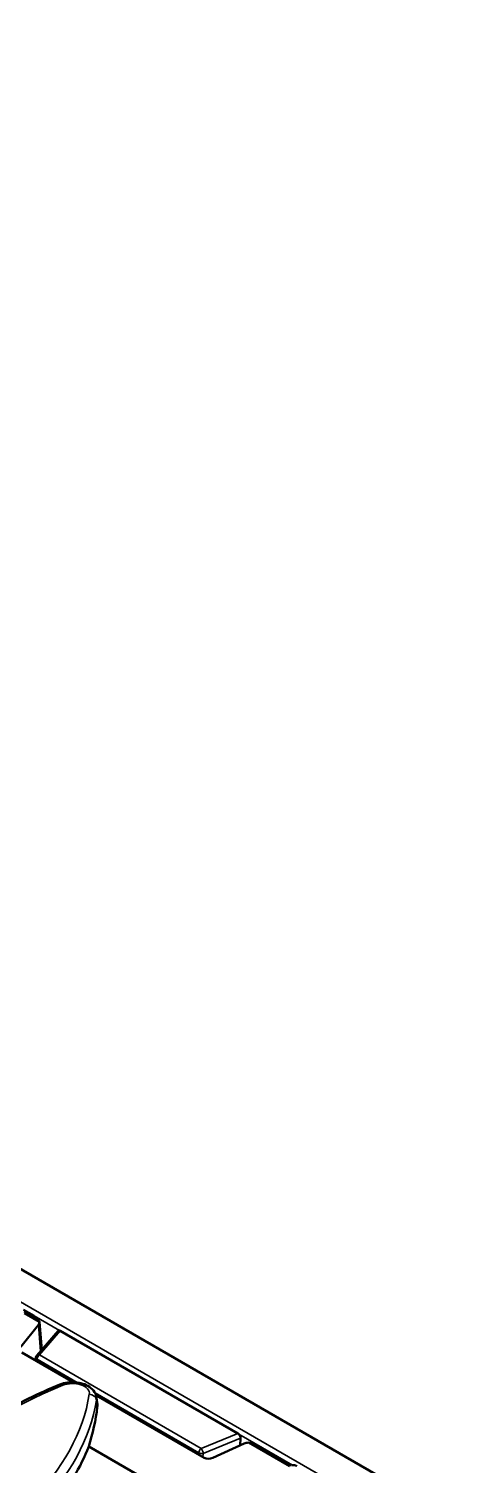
# Model space of a CAD drawing. Header units: millimetres. Extents: x 0 to 4362, y -130 to 2100.
# Drawn here: x 652.7 to 713, y 796.9 to 992.3 of the extents above; entities that cross this region are included whole.
import ezdxf

# ---------------------------------------------------------------- set-up
doc = ezdxf.new("R2010")
doc.units = ezdxf.units.MM
doc.header["$LTSCALE"] = 5
doc.layers.add('Sichtbar (ISO)', color=7, linetype='Continuous', lineweight=50)
doc.layers.add('Sichtbar schmal (ISO)', color=7, linetype='Continuous', lineweight=35)

msp = doc.modelspace()

# ---------------------------------------------------------------- linework, layer by layer
at = {"layer": 'Sichtbar (ISO)'}
for p, q in [((712.976, 788.188), (359.423, 992.312)), ((652.049, 818.057), (653.473, 817.235)), ((653.387, 817.274), (652.056, 818.043)), ((653.922, 816.772), (652.139, 817.801)), ((654.212, 816.4), (652.167, 817.581)), ((651.66, 813.002), (654.085, 816.019)), ((653.857, 811.849), (656.742, 815.186)), ((654.213, 816.39), (654.518, 812.613)), ((657.043, 815.194), (681.229, 801.23)), ((658.783, 808.203), (651.826, 812.22)), ((653.765, 811.101), (653.736, 811.484)), ((676.61, 797.911), (661.927, 806.388)), ((661.992, 806.067), (662.089, 805.163)), ((676.436, 790.505), (660.924, 799.461)), ((682.085, 799.854), (677.814, 797.901)), ((681.586, 800.588), (681.504, 799.588)), ((688.219, 796.766), (682.645, 799.984)), ((688.428, 796.849), (683.289, 799.816))]:
    msp.add_line(p, q, dxfattribs=at)
msp.add_arc((654.235, 811.522), 0.5, 139.15741, 184.29153, dxfattribs=at)
for centre, major_axis, ratio, start_param, end_param in [((653.768, 817.483), (-0.521, -0.02), 0.5609323, 0.7280661, 0.9476211), ((653.308, 816.041), (0.035, 1.285), 0.2834134, 5.5241615, 5.9113908), ((653.212, 816.364), (1.002, 0), 0.5761372, 0.0615695, 0.7837856), ((653.219, 816.277), (0.992, 0.136), 0.65517, 5.6770356, 6.2617141), ((657.051, 814.779), (-0.27, 0.44), 0.5635385, 5.7945313, 6.4600933), ((658.675, 804.723), (3.407, 0.493), 0.6520342, 6.1080435, 6.2591185), ((598.82, 802.989), (63.193, 9.153), 0.6520342, 5.9809066, 6.1080435), ((599.381, 807.353), (63.043, 0), 0.5773503, 5.945087, 6.0646036), ((681.22, 800.825), (0.265, -0.429), 0.5902229, 0.6750083, 1.9936861), ((682.584, 799.323), (0.995, 0.136), 0.6505352, 1.4208857, 2.0055642), ((682.583, 799.406), (1, 0), 0.5785655, 0.7858838, 1.5080999), ((677.315, 798.432), (-0.995, -0.136), 0.6505352, 0.6986696, 2.0055642)]:
    msp.add_ellipse(centre, major_axis=major_axis, ratio=ratio, start_param=start_param, end_param=end_param, dxfattribs=at)
for points in [[(656.929, 815.239), (656.966, 815.232), (657.006, 815.216), (657.043, 815.194)], [(681.229, 801.23), (681.267, 801.209), (681.305, 801.179), (681.343, 801.144)]]:
    msp.add_open_spline(points, degree=3, dxfattribs=at)
for points, knots in [([(630.431, 781.153), (630.769, 783.305), (631.43, 785.434), (633.367, 789.576), (634.643, 791.589), (637.759, 795.441), (639.6, 797.28), (643.788, 800.738), (646.134, 802.356), (651.263, 805.329), (654.046, 806.683), (657.005, 807.888)], [5.58828531, 5.58828531, 5.58828531, 5.58828531, 5.76152555, 5.76152555, 5.9347658, 5.9347658, 6.10800604, 6.10800604, 6.28124629, 6.28124629, 6.45448653, 6.45448653, 6.45448653, 6.45448653]), ([(657.005, 807.888), (657.324, 808.018), (657.666, 808.106), (658.365, 808.205), (658.722, 808.217), (659.425, 808.164), (659.77, 808.101), (660.43, 807.894), (660.743, 807.751), (661.292, 807.376), (661.532, 807.147), (661.848, 806.643), (661.947, 806.391), (661.987, 806.104), (661.99, 806.086), (661.992, 806.067)], [0.1713012, 0.1713012, 0.1713012, 0.1713012, 0.5447081, 0.5447081, 0.9139605, 0.9139605, 1.2818418, 1.2818418, 1.6552499, 1.6552499, 2.0093361, 2.0093361, 2.2758247, 2.2758247, 2.2942911, 2.2942911, 2.2942911, 2.2942911]), ([(689.256, 796.796), (689.224, 796.814), (689.19, 796.832), (689.114, 796.864), (689.073, 796.879), (688.981, 796.904), (688.932, 796.914), (688.823, 796.925), (688.763, 796.926), (688.636, 796.913), (688.568, 796.899), (688.501, 796.875)], [0, 0, 0, 0, 0.002807933, 0.002807933, 0.005615866, 0.005615866, 0.0084238, 0.0084238, 0.011231733, 0.011231733, 0.014039666, 0.014039666, 0.014039666, 0.014039666])]:
    msp.add_open_spline(points, degree=3, knots=knots, dxfattribs=at)
at = {"layer": 'Sichtbar schmal (ISO)'}
for p, q in [((709.087, 785.942), (355.534, 990.066)), ((653.387, 817.274), (653.335, 817.11)), ((653.473, 817.235), (656.929, 815.239)), ((654.085, 816.019), (654.373, 812.446)), ((654.204, 811.911), (657.043, 815.194)), ((653.904, 811.021), (653.882, 811.318)), ((653.882, 811.318), (659.347, 808.162)), ((676.228, 799.195), (654.204, 811.911)), ((661.769, 806.764), (675.905, 798.602)), ((662.086, 804.822), (661.984, 805.778)), ((681.229, 801.23), (676.228, 799.195)), ((676.507, 798.522), (681.586, 800.588)), ((681.343, 801.144), (688.667, 796.915)), ((675.905, 798.602), (675.883, 798.331)), ((676.464, 797.995), (676.507, 798.522))]:
    msp.add_line(p, q, dxfattribs=at)
for centre, major_axis, ratio, start_param, end_param in [((654.235, 811.522), (-0.499, -0.037), 0.5229162, 0, 0.7441352), ((654.235, 811.522), (-0.378, 0.327), 0.6590674, 5.3011078, 6.2831853), ((654.235, 811.522), (0.25, 0.433), 0.5773503, 0.8726646, 2.3561945), ((693.03, 778.587), (-61.864, 0), 0.5773503, 5.3264859, 6.1926871), ((657.382, 806.962), (-0.377, 0.926), 0.4704822, 5.5699441, 6.2831853), ((658.705, 806.695), (2.296, 0), 0.5773503, 6.1926871, 8.4680786), ((599.381, 809.803), (61.864, 0), 0.5773503, 5.3264859, 6.1926871), ((599.381, 809.058), (62.861, 0), 0.5773503, 5.3264859, 6.1926871), ((660.992, 805.758), (0.988, -0.155), 0.8131553, 0.2143864, 1.6979163), ((658.705, 805.949), (3.292, 0), 0.5773503, 6.1926871, 6.3450887), ((676.258, 798.807), (-0.25, -0.433), 0.5773503, 4.0142573, 5.4977871), ((676.258, 798.807), (-0.498, 0.041), 0.6270768, 0.8348314, 2.1448478), ((676.258, 798.807), (0.188, -0.463), 0.3530736, 0.7741706, 2.4093638)]:
    msp.add_ellipse(centre, major_axis=major_axis, ratio=ratio, start_param=start_param, end_param=end_param, dxfattribs=at)

doc.saveas('drawing.dxf')
